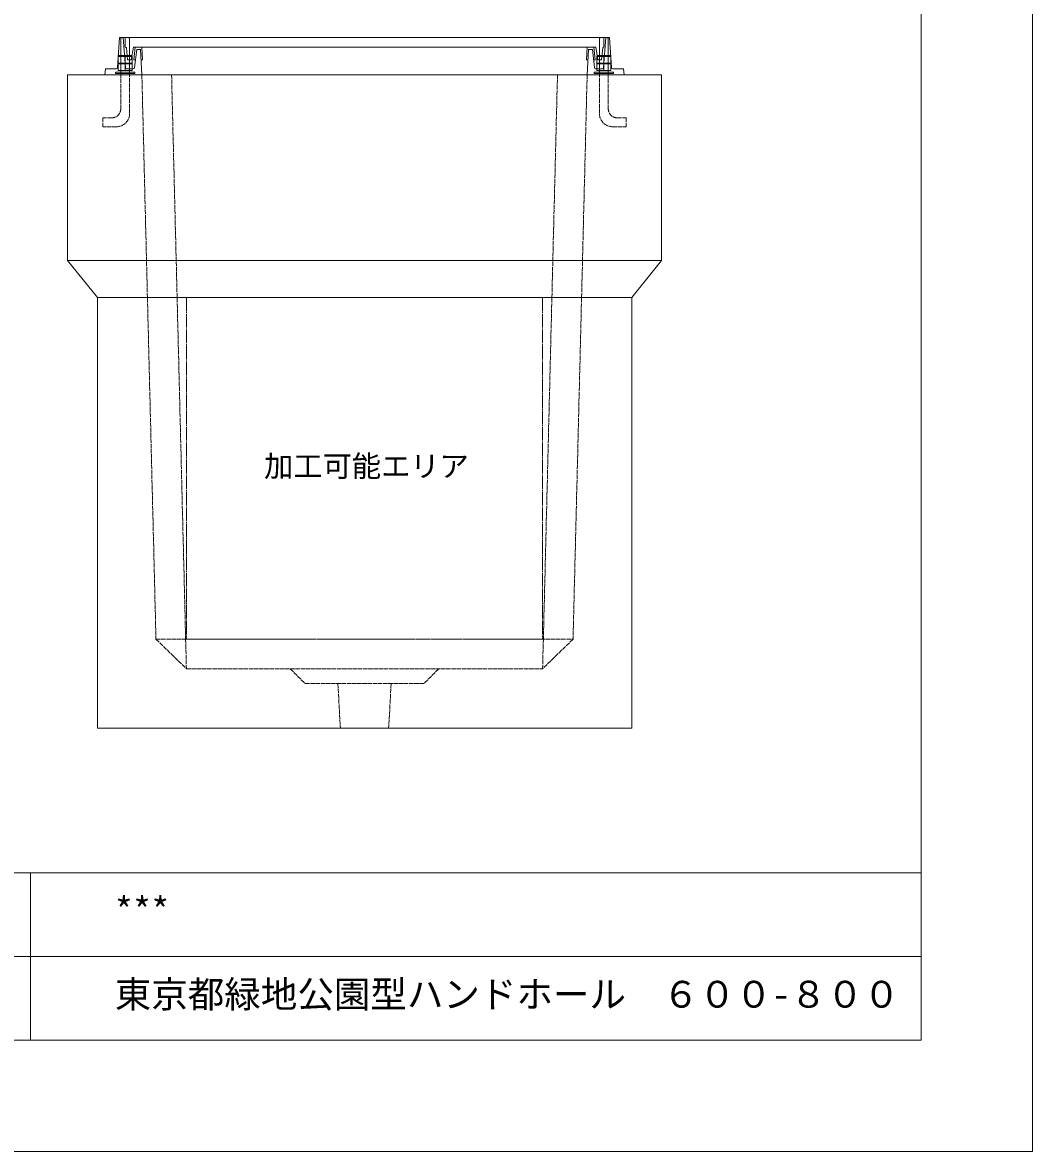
# Model space of a CAD drawing. Units: millimetres, scale not verified. Extents: x -2228 to 2228, y -1575 to 1575.
# Drawn here: x 867 to 2228, y -1575 to -55 of the extents above; entities that cross this region are included whole.
import ezdxf
from ezdxf.enums import TextEntityAlignment as Align

# ---------------------------------------------------------------- set-up
doc = ezdxf.new("R2010")
doc.units = ezdxf.units.MM
doc.header["$LTSCALE"] = 10
doc.linetypes.add('LONG_DASHED1', pattern=[7, 6, -1])
doc.linetypes.add('LONG_DOUBLE_CHAIN', pattern=[21.8, 18, -1, 0.6, -0.6, 0.6, -1])
for name, color, linetype, lineweight in [('0-0_D-TTL', 7, 'Continuous', 9), ('0-1_Defpoints', 7, 'Continuous', 9), ('0-2_D-TTL-FRAM1', 134, 'Continuous', 9), ('0-3_D-TTL-TXT', 7, 'Continuous', 9), ('0-5_D-STR', 7, 'Continuous', 9), ('0-6_D-STR-STR2', 1, 'Continuous', 9), ('0-7_D-STR-STR5', 1, 'LONG_DOUBLE_CHAIN', 9), ('0-8_D-STR-STR4', 134, 'Continuous', 9)]:
    doc.layers.add(name, color=color, linetype=linetype, lineweight=lineweight)
doc.styles.add('ＭＳ ゴシック', font='')
doc.styles.get('ＭＳ ゴシック').set_extended_font_data('MS Gothic')

# ---------------------------------------------------------------- blocks, each defined once
blk = doc.blocks.new('A$C4DE05FD1')
at = {"layer": '0-0_D-TTL', "color": 134}
for p in [(57400, 38000), (2000, 2000)]:
    blk.add_line(p, (57400, 2000), dxfattribs=at)
at = {"layer": '0-1_Defpoints', "color": 134}
for p in [(59400, 42000), (0, 0)]:
    blk.add_line(p, (59400, 0), dxfattribs=at)
at = {"layer": '0-2_D-TTL-FRAM1'}
for p, q in [((19400, 5000), (57400, 5000)), ((41400, 5000), (41400, 2000)), ((32400, 3500), (57400, 3500))]:
    blk.add_line(p, q, dxfattribs=at)
blk = doc.blocks.new('A$C73F14F0F')
at = {"layer": '0-6_D-STR-STR2'}
for p, q in [((-48, 0), (-60, -12)), ((48, 0), (-48, 0)), ((48, 0), (60, -12)), ((-60, -12), (-60, -500)), ((60, -12), (60, -500)), ((-95, -252.3), (95, -252.3)), ((0, -342.3), (0, -252.3)), ((95, -252.3), (85, -242.3)), ((-95, -352.3), (95, -352.3)), ((0, -442.3), (0, -352.3)), ((95, -352.3), (85, -342.3)), ((130, -464.7), (-130, -464.7)), ((-130, -484.7), (-130, -464.7)), ((130, -484.7), (-130, -484.7)), ((130, -484.7), (130, -464.7))]:
    blk.add_line(p, q, dxfattribs=at)
at = {"layer": '0-6_D-STR-STR2', "linetype": 'LONG_DASHED1'}
for p, q in [((-60, -960), (-60, -500)), ((60, -1020), (60, -500)), ((-180, -1080), (-300, -1080)), ((-300, -1080), (-300, -1200)), ((-120, -1200), (-300, -1200))]:
    blk.add_line(p, q, dxfattribs=at)
at = {"layer": '0-6_D-STR-STR2'}
for points in [[(-95, -252.3), (-85, -242.3), (85, -242.3)], [(95, -252.3), (95, -342.3), (-95, -342.3), (-95, -252.3)], [(-95, -352.3), (-85, -342.3), (85, -342.3)], [(95, -352.3), (95, -442.3), (-95, -442.3), (-95, -352.3)]]:
    blk.add_lwpolyline(points, dxfattribs=at)
at = {"layer": '0-6_D-STR-STR2', "linetype": 'LONG_DASHED1'}
for centre, radius in [((-180, -960), 120), ((-120, -1020), 180)]:
    blk.add_arc(centre, radius, 270, 0, dxfattribs=at)
blk = doc.blocks.new('A$C0D4C0B84')
at = {"layer": '0-5_D-STR'}
for p, q in [((-4000, 0), (4000, 0)), ((-4000, -2500), (-4000, 0)), ((4000, 0), (4000, -2500)), ((-4000, -2500), (-3600, -3000)), ((-4000, -2500), (4000, -2500)), ((4000, -2500), (3600, -3000)), ((-3600, -8800), (-3600, -3000)), ((-3600, -3000), (3600, -3000)), ((3600, -8800), (3600, -3000)), ((-3600, -8800), (3600, -8800))]:
    blk.add_line(p, q, dxfattribs=at)
at = {"layer": '0-5_D-STR', "linetype": 'LONG_DASHED1'}
for p, q in [((-2600, 0), (-2410, -7600.1)), ((2600, 0), (2410, -7600.1)), ((3000, 0), (2810, -7600.1)), ((-2810, -7600.1), (-2400, -8000)), ((-2410, -7600.1), (-2400, -8000)), ((2810, -7600.1), (2400, -8000)), ((2410, -7600.1), (2400, -8000)), ((-2400, -8000), (2400, -8000)), ((-1000, -8000), (-800, -8200)), ((-360, -8200), (-324, -8800)), ((360, -8200), (324, -8800))]:
    blk.add_line(p, q, dxfattribs=at)
for points in [[(-3000, 0), (-2810, -7600.1), (2810, -7600.1)], [(1000, -8000), (800, -8200), (-800, -8200)]]:
    blk.add_lwpolyline(points, dxfattribs=at)
at = {"layer": '0-7_D-STR-STR5'}
for p, q in [((2400, -3000), (2400, -7600)), ((2400, -7600), (-2400, -7600))]:
    blk.add_line(p, q, dxfattribs=at)
blk.add_lwpolyline([(2400, -3000), (-2400, -3000), (-2400, -7600)], dxfattribs=at)
at = {"layer": '0-5_D-STR'}
blk.add_blockref('A$C73F14F0F', (-3225, 500), dxfattribs=at)
at = {"layer": '0-5_D-STR', "xscale": -1}
blk.add_blockref('A$C73F14F0F', (3225, 500), dxfattribs=at)
blk = doc.blocks.new('A$C284D0AE2')
at = {"layer": '0-8_D-STR-STR4'}
for p, q in [((-3300, 500), (-3327.8, 98.6)), ((-3250, 500), (-3300, 500)), ((-3221.3, 98.6), (-3250, 500)), ((-3225, 500), (-3225, 370)), ((-3225, 370), (-3219.2, 370)), ((-3209.2, 360.9), (-3195, 200)), ((-3145, 200), (-3115, 370)), ((-3115, 370), (3115, 370)), ((-3090, 370), (-3106.2, 200.7)), ((-3070, 340), (-3098, 97.7)), ((-3000, 370), (-3090, 370)), ((-3020, 340), (-3070, 340)), ((-3000, 0), (-3020, 340)), ((-2991.8, 200.7), (-3000, 370)), ((3000, 370), (3090, 370)), ((3090, 370), (3106.2, 200.7)), ((-3195, 200), (-3145, 200)), ((-3106.2, 200.7), (-3086.1, 200.7)), ((-3011.8, 200.7), (-2991.8, 200.7)), ((3106.2, 200.7), (3086.1, 200.7)), ((-3490, 80), (-3500, 0)), ((-3500, 0), (3500, 0)), ((-3347.8, 80), (-3490, 80)), ((-3117.8, 80), (-3201.4, 80)), ((3117.8, 80), (3201.4, 80)), ((3347.8, 80), (3490, 80)), ((3490, 80), (3500, 0))]:
    blk.add_line(p, q, dxfattribs=at)
for points in [[(-3225, 500), (3225, 500), (3225, 370), (3219.2, 370)], [(3221.3, 98.6), (3250, 500), (3300, 500), (3327.8, 98.6)], [(3011.8, 200.7), (2991.8, 200.7), (3000, 370)], [(3000, 0), (3020, 340), (3070, 340), (3098, 97.7)], [(3209.2, 360.9), (3195, 200), (3145, 200), (3115, 370)]]:
    blk.add_lwpolyline(points, dxfattribs=at)
for centre, radius, start, end in [((-3219.2, 360), 10, 5.04245, 90), ((3219.2, 360), 10, 90, 174.95755), ((-3347.8, 100), 20, 270, 356.0372), ((-3201.4, 100), 20, 184.08562, 270), ((-3117.8, 100), 20, 270, 353.41806), ((3117.8, 100), 20, 186.58194, 270), ((3201.4, 100), 20, 270, 355.91438), ((3347.8, 100), 20, 183.9628, 270)]:
    blk.add_arc(centre, radius, start, end, dxfattribs=at)

msp = doc.modelspace()

# ---------------------------------------------------------------- block references
at = {"layer": '0-0_D-TTL', "xscale": 0.075, "yscale": 0.075}
msp.add_blockref('A$C4DE05FD1', (-2227.5, -1575), dxfattribs=at)
at = {"layer": '0-5_D-STR', "xscale": 0.1, "yscale": 0.1}
msp.add_blockref('A$C0D4C0B84', (1327.5, -125), dxfattribs=at)
at = {"layer": '0-8_D-STR-STR4', "xscale": 0.1, "yscale": 0.1}
msp.add_blockref('A$C284D0AE2', (1327.5, -125), dxfattribs=at)

# ---------------------------------------------------------------- texts
at = {"layer": '0-3_D-TTL-TXT', "style": 'ＭＳ ゴシック'}
for s, p in [('***', (990.99, -1279.65)), ('東京都緑地公園型ハンドホール\u3000６００-８００', (990.99, -1392.15))]:
    msp.add_text(s, height=36.07, dxfattribs=at).set_placement(p, align=Align.BOTTOM_LEFT)
at = {"layer": '0-7_D-STR-STR5', "style": 'ＭＳ ゴシック'}
msp.add_text('加工可能エリア', height=28.89, dxfattribs=at).set_placement((1192.16, -675.15), align=Align.BOTTOM_LEFT)

doc.saveas('drawing.dxf')
